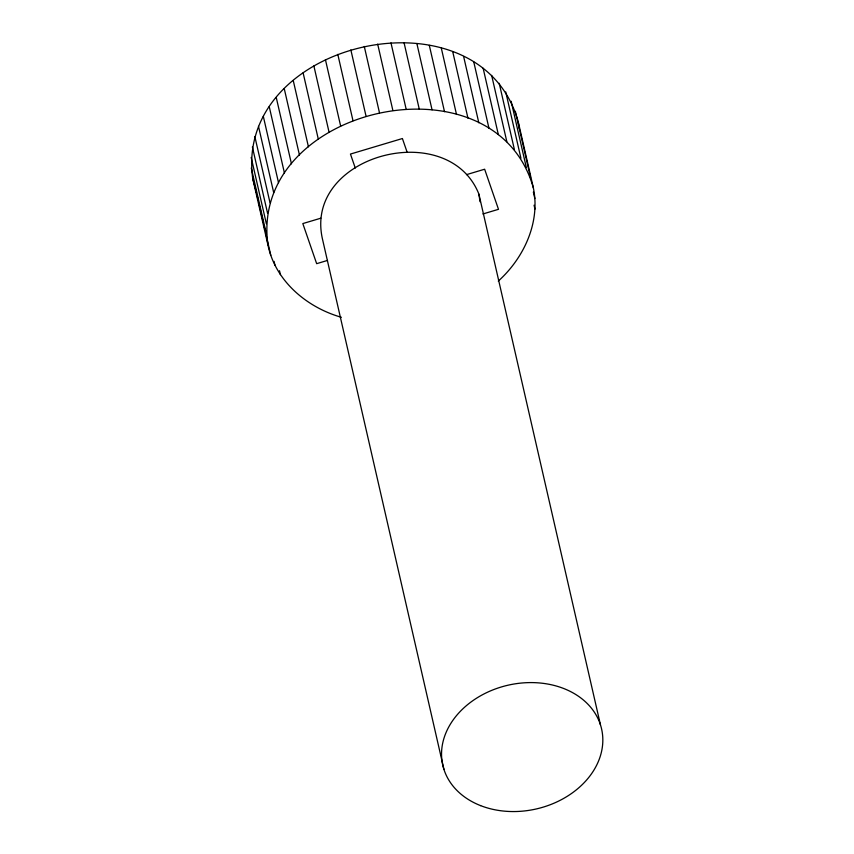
<?xml version="1.0" encoding="UTF-8"?>
<svg xmlns="http://www.w3.org/2000/svg" width="854" height="854" viewBox="0 0 854 854"><rect width="100%" height="100%" fill="white"/><g stroke="black" fill="none" stroke-linecap="round" stroke-linejoin="round"><path stroke-width="1.28" d="M341.376 317.282C306.992 307.515 275.234 281.062 267.921 244.842L252.731 178.518C233.644 39.626 480.023 -14.635 518.207 121.706L533.398 188.029C540.454 222.648 523.758 258.132 498.277 281.115M267.921 244.842C248.834 105.96 495.213 51.699 533.398 188.029M320.784 218.208L302.818 223.577L316.663 263.672L327.52 260.427M466.54 174.632L484.645 169.22L498.49 209.315L482.916 213.97M600.447 724.779L478.913 194.146C448.254 117.041 303.736 154.905 322.396 238.746L443.931 769.379M407.187 152.386L402.405 138.529L350.45 154.062L355.275 168.024M252.731 178.518L256.478 192.844M515.346 111.287L530.537 177.621M533.355 192.065L534.85 198.566M511.151 101.263L526.342 167.587M534.06 205.206L534.956 209.113M505.739 91.922L520.929 158.246M499.216 83.286L514.407 149.61M491.658 75.398L506.849 141.721M483.15 68.267L498.341 134.601M473.778 61.958L488.968 128.281M463.626 56.471L478.816 122.805M452.769 51.87L467.96 118.194M441.315 48.144L456.506 114.479M429.316 45.358L444.507 111.693M416.869 43.533L432.06 109.856M404.049 42.7L419.239 109.024M390.972 42.881L406.162 109.205M377.681 44.12L392.872 110.454M364.284 46.447L379.475 112.771M350.855 49.895L366.046 116.219M337.8 54.368L352.99 120.692M325.449 59.737L340.65 126.061M313.877 65.929L329.078 132.253M303.117 72.878L318.318 139.202M293.242 80.489L308.433 146.824M284.265 88.72L299.455 155.054M276.258 97.495L291.449 163.819M269.256 106.729L284.446 173.063M263.32 116.357L278.511 182.681M258.495 126.317L273.696 192.641M254.834 136.523L270.035 202.857M252.378 146.931L267.569 213.254M279.493 270.729L280.39 274.636M251.183 157.435L266.373 223.769M274.081 261.388L274.977 265.284M251.279 167.992L266.469 234.316M257.075 195.449L258.26 200.647M258.858 203.252L263.331 222.755M263.929 225.36L265.114 230.559M265.711 233.163L270.771 255.271M478.913 194.146L480.012 201.725M518.207 121.706L519.115 128.281M480.621 805.632A81.45 63.474 -12.9 0 0 602.817 741.197A81.45 63.474 -12.9 0 0 483.118 694.398A81.45 63.474 -12.9 0 0 480.621 805.632"/></g></svg>
